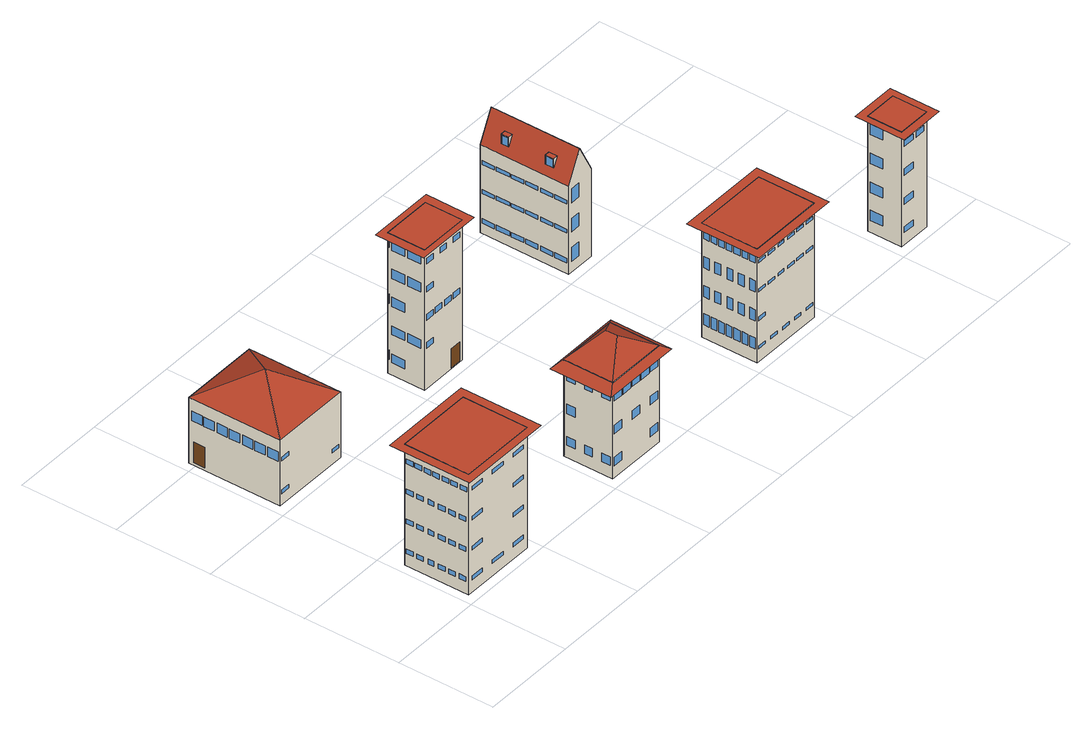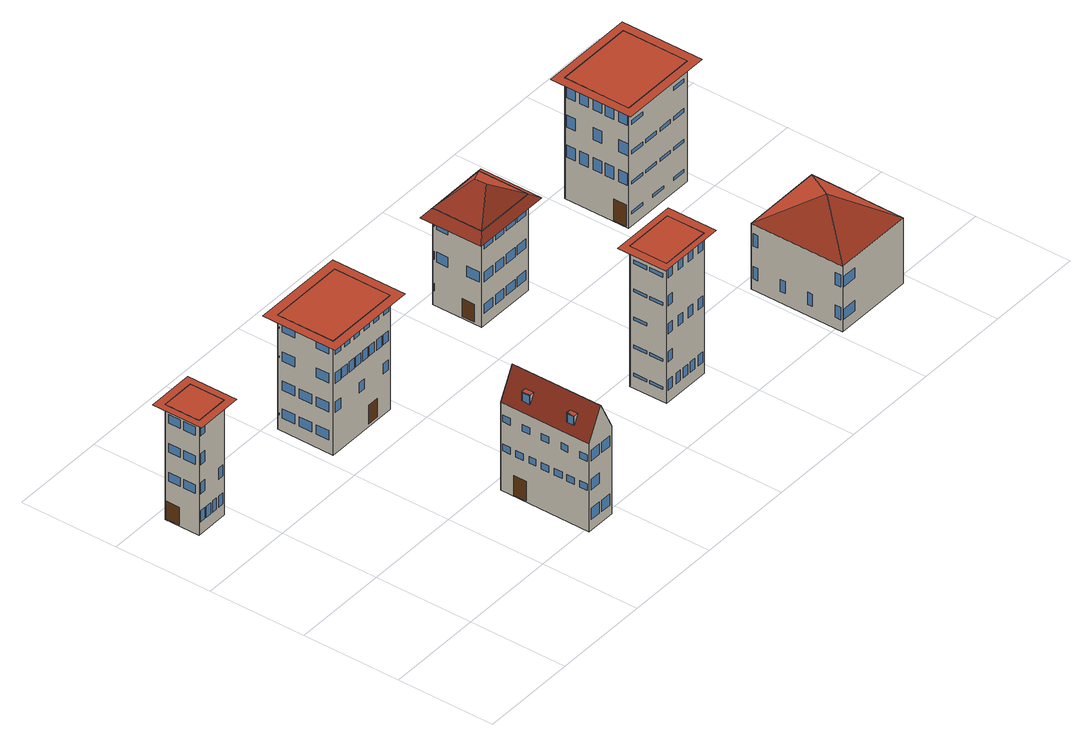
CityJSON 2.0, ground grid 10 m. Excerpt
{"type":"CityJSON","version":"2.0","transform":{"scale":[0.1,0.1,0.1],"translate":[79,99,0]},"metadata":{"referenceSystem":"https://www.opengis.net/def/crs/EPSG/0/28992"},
"CityObjects":{
"building1":{"type":"Building","attributes":{"roofType":"Flat","yearOfConstruction":1968,"function":"Industrial","storeysAboveGround":4},"geometry":[{"type":"MultiSurface","lod":"3","boundaries":[[[0,1,2,3]],[[4,5,6,7]],[[2,4,7,3],[8,9,10,11],[12,13,14,15],[16,17,18,19],[20,21,22,23],[24,25,26,27],[28,29,30,31],[32,33,34,35],[36,37,38,39],[40,41,42,43],[44,45,46,47]],[[10,9,8,11]],[[14,13,12,15]],[[18,17,16,19]],[[22,21,20,23]],[[26,25,24,27]],[[30,29,28,31]],[[34,33,32,35]],[[38,37,36,39]],[[42,41,40,43]],[[46,45,44,47]],[[1,5,4,2],[48,49,50,51],[52,53,54,55],[56,57,58,59],[60,61,62,63],[64,65,66,67],[68,69,70,71],[72,73,74,75],[76,77,78,79],[80,81,82,83],[84,85,86,87],[88,89,90,91],[92,93,94,95],[96,97,98,99],[100,101,102,103]],[[50,49,48,51]],[[54,53,52,55]],[[58,57,56,59]],[[62,61,60,63]],[[66,65,64,67]],[[70,69,68,71]],[[74,73,72,75]],[[78,77,76,79]],[[82,81,80,83]],[[86,85,84,87]],[[90,89,88,91]],[[94,93,92,95]],[[98,97,96,99]],[[102,101,100,103]],[[0,6,5,1],[104,105,106,107],[108,109,110,111],[112,113,114,115],[116,117,118,119],[120,121,122,123],[124,125,126,127],[128,129,130,131],[132,133,134,135],[136,137,138,139],[140,141,142,143],[144,145,146,147],[148,149,150,151],[152,153,154,155]],[[106,105,104,107]],[[110,109,108,111]],[[114,113,112,115]],[[118,117,116,119]],[[122,121,120,123]],[[126,125,124,127]],[[130,129,128,131]],[[134,133,132,135]],[[138,137,136,139]],[[142,141,140,143]],[[146,145,144,147]],[[150,149,148,151]],[[154,153,152,155]],[[3,7,6,0],[156,157,158,159],[160,161,162,163],[164,165,166,167],[168,169,170,171],[172,173,174,175],[176,177,178,179],[180,181,182,183],[184,185,186,187],[188,189,190,191],[192,193,194,195],[196,197,198,199],[200,201,202,203],[204,205,206,207],[208,209,210,211],[212,213,214,215],[216,217,218,219],[220,221,222,223],[224,225,226,227],[228,229,230,231],[232,233,234,235],[236,237,238,239],[240,241,242,243],[244,245,246,247],[248,249,250,251],[252,253,254,255]],[[158,157,156,159]],[[162,161,160,163]],[[166,165,164,167]],[[170,169,168,171]],[[174,173,172,175]],[[178,177,176,179]],[[182,181,180,183]],[[186,185,184,187]],[[190,189,188,191]],[[194,193,192,195]],[[198,197,196,199]],[[202,201,200,203]],[[206,205,204,207]],[[210,209,208,211]],[[214,213,212,215]],[[218,217,216,219]],[[222,221,220,223]],[[226,225,224,227]],[[230,229,228,231]],[[234,233,232,235]],[[238,237,236,239]],[[242,241,240,243]],[[246,245,244,247]],[[250,249,248,251]],[[254,253,252,255]],[[256,257,258,259],[6,5,4,7]]],"semantics":{"surfaces":[{"type":"GroundSurface"},{"type":"RoofSurface"},{"type":"WallSurface"},{"type":"Window"},{"type":"Door"}],"values":[0,1,2,3,3,3,3,3,3,3,3,3,3,2,4,3,3,3,3,3,3,3,3,3,3,3,3,3,2,3,3,3,3,3,3,3,3,3,3,3,3,3,2,3,3,3,3,3,3,3,3,3,3,3,3,3,3,3,3,3,3,3,3,3,3,3,3,3,1]}}]},
"building2":{"type":"Building","attributes":{"roofType":"Pyramidal","yearOfConstruction":1987,"function":"Residential","storeysAboveGround":2},"geometry":[{"type":"MultiSurface","lod":"3","boundaries":[[[260,261,262,263]],[[264,265,266]],[[267,268,266]],[[265,267,266]],[[268,264,266]],[[262,267,265,263],[269,270,271,272],[273,274,275,276],[277,278,279,280]],[[271,270,269,272]],[[275,274,273,276]],[[279,278,277,280]],[[261,268,267,262],[281,282,283,284],[285,286,287,288],[289,290,291,292],[293,294,295,296],[297,298,299,300],[301,302,303,304]],[[283,282,281,284]],[[287,286,285,288]],[[291,290,289,292]],[[295,294,293,296]],[[299,298,297,300]],[[303,302,301,304]],[[260,264,268,261],[305,306,307,308],[309,310,311,312]],[[307,306,305,308]],[[311,310,309,312]],[[263,265,264,260],[313,314,315,316],[317,318,319,320],[321,322,323,324],[325,326,327,328],[329,330,331,332],[333,334,335,336],[337,338,339,340],[341,342,343,344]],[[315,314,313,316]],[[319,318,317,320]],[[323,322,321,324]],[[327,326,325,328]],[[331,330,329,332]],[[335,334,333,336]],[[339,338,337,340]],[[343,342,341,344]]],"semantics":{"surfaces":[{"type":"GroundSurface"},{"type":"RoofSurface"},{"type":"WallSurface"},{"type":"Window"},{"type":"Door"}],"values":[0,1,1,1,1,2,3,3,3,2,3,3,3,3,3,3,2,3,3,2,4,3,3,3,3,3,3,3]}}]},
"building3":{"type":"Building","attributes":{"roofType":"Hipped","yearOfConstruction":1985,"function":"Residential","storeysAboveGround":3},"geometry":[{"type":"MultiSurface","lod":"3","boundaries":[[[345,346,347,348]],[[349,350,351,352]],[[352,353,354,349]],[[351,353,352]],[[354,350,349]],[[347,353,351,348],[355,356,357,358],[359,360,361,362],[363,364,365,366],[367,368,369,370],[371,372,373,374],[375,376,377,378],[379,380,381,382],[383,384,385,386],[387,388,389,390],[391,392,393,394]],[[357,356,355,358]],[[361,360,359,362]],[[365,364,363,366]],[[369,368,367,370]],[[373,372,371,374]],[[377,376,375,378]],[[381,380,379,382]],[[385,384,383,386]],[[389,388,387,390]],[[393,392,391,394]],[[346,354,353,347],[395,396,397,398],[399,400,401,402],[403,404,405,406],[407,408,409,410]],[[397,396,395,398]],[[401,400,399,402]],[[405,404,403,406]],[[409,408,407,410]],[[345,350,354,346],[411,412,413,414],[415,416,417,418],[419,420,421,422],[423,424,425,426],[427,428,429,430],[431,432,433,434],[435,436,437,438],[439,440,441,442],[443,444,445,446],[447,448,449,450],[451,452,453,454],[455,456,457,458]],[[413,412,411,414]],[[417,416,415,418]],[[421,420,419,422]],[[425,424,423,426]],[[429,428,427,430]],[[433,432,431,434]],[[437,436,435,438]],[[441,440,439,442]],[[445,444,443,446]],[[449,448,447,450]],[[453,452,451,454]],[[457,456,455,458]],[[348,351,350,345],[459,460,461,462],[463,464,465,466],[467,468,469,470],[471,472,473,474],[475,476,477,478],[479,480,481,482],[483,484,485,486]],[[461,460,459,462]],[[465,464,463,466]],[[469,468,467,470]],[[473,472,471,474]],[[477,476,475,478]],[[481,480,479,482]],[[485,484,483,486]],[[487,353,351,488]],[[489,354,353,487]],[[350,354,489,490]],[[351,350,490,488]]],"semantics":{"surfaces":[{"type":"GroundSurface"},{"type":"RoofSurface"},{"type":"WallSurface"},{"type":"Window"},{"type":"Door"}],"values":[0,1,1,1,1,2,3,3,3,3,3,3,3,3,3,3,2,4,3,3,3,2,3,3,3,3,3,3,3,3,3,3,3,3,2,3,3,3,3,3,3,3,1,1,1,1]}}]},
"building4":{"type":"Building","attributes":{"roofType":"Flat","yearOfConstruction":1975,"function":"Residential","storeysAboveGround":5},"geometry":[{"type":"MultiSurface","lod":"3","boundaries":[[[491,492,493,494]],[[495,496,497,498]],[[493,495,498,494],[499,500,501,502],[503,504,505,506],[507,508,509,510],[511,512,513,514],[515,516,517,518],[519,520,521,522],[523,524,525,526],[527,528,529,530],[531,532,533,534],[535,536,537,538]],[[501,500,499,502]],[[505,504,503,506]],[[509,508,507,510]],[[513,512,511,514]],[[517,516,515,518]],[[521,520,519,522]],[[525,524,523,526]],[[529,528,527,530]],[[533,532,531,534]],[[537,536,535,538]],[[492,496,495,493],[539,540,541,542],[543,544,545,546],[547,548,549,550],[551,552,553,554],[555,556,557,558],[559,560,561,562],[563,564,565,566],[567,568,569,570],[571,572,573,574]],[[541,540,539,542]],[[545,544,543,546]],[[549,548,547,550]],[[553,552,551,554]],[[557,556,555,558]],[[561,560,559,562]],[[565,564,563,566]],[[569,568,567,570]],[[573,572,571,574]],[[491,497,496,492],[575,576,577,578],[579,580,581,582],[583,584,585,586],[587,588,589,590],[591,592,593,594],[595,596,597,598],[599,600,601,602],[603,604,605,606],[607,608,609,610],[611,612,613,614],[615,616,617,618],[619,620,621,622],[623,624,625,626],[627,628,629,630],[631,632,633,634]],[[577,576,575,578]],[[581,580,579,582]],[[585,584,583,586]],[[589,588,587,590]],[[593,592,591,594]],[[597,596,595,598]],[[601,600,599,602]],[[605,604,603,606]],[[609,608,607,610]],[[613,612,611,614]],[[617,616,615,618]],[[621,620,619,622]],[[625,624,623,626]],[[629,628,627,630]],[[633,632,631,634]],[[494,498,497,491],[635,636,637,638],[639,640,641,642],[643,644,645,646],[647,648,649,650],[651,652,653,654],[655,656,657,658],[659,660,661,662],[663,664,665,666]],[[637,636,635,638]],[[641,640,639,642]],[[645,644,643,646]],[[649,648,647,650]],[[653,652,651,654]],[[657,656,655,658]],[[661,660,659,662]],[[665,664,663,666]],[[667,668,669,670],[497,496,495,498]]],"semantics":{"surfaces":[{"type":"GroundSurface"},{"type":"RoofSurface"},{"type":"WallSurface"},{"type":"Door"},{"type":"Window"}],"values":[0,1,2,3,4,4,4,4,4,4,4,4,4,2,4,4,4,4,4,4,4,4,4,2,4,4,4,4,4,4,4,4,4,4,4,4,4,4,4,2,4,4,4,4,4,4,4,4,1]}}]},
"building5":{"type":"Building","attributes":{"roofType":"Flat","yearOfConstruction":1946,"function":"Residential","storeysAboveGround":4},"geometry":[{"type":"MultiSurface","lod":"3","boundaries":[[[671,672,673,674]],[[675,676,677,678]],[[673,675,678,674],[679,680,681,682],[683,684,685,686],[687,688,689,690],[691,692,693,694],[695,696,697,698],[699,700,701,702],[703,704,705,706],[707,708,709,710],[711,712,713,714],[715,716,717,718],[719,720,721,722],[723,724,725,726],[727,728,729,730],[731,732,733,734],[735,736,737,738],[739,740,741,742],[743,744,745,746],[747,748,749,750]],[[681,680,679,682]],[[685,684,683,686]],[[689,688,687,690]],[[693,692,691,694]],[[697,696,695,698]],[[701,700,699,702]],[[705,704,703,706]],[[709,708,707,710]],[[713,712,711,714]],[[717,716,715,718]],[[721,720,719,722]],[[725,724,723,726]],[[729,728,727,730]],[[733,732,731,734]],[[737,736,735,738]],[[741,740,739,742]],[[745,744,743,746]],[[749,748,747,750]],[[672,676,675,673],[751,752,753,754],[755,756,757,758],[759,760,761,762],[763,764,765,766],[767,768,769,770],[771,772,773,774],[775,776,777,778],[779,780,781,782],[783,784,785,786],[787,788,789,790]],[[753,752,751,754]],[[757,756,755,758]],[[761,760,759,762]],[[765,764,763,766]],[[769,768,767,770]],[[773,772,771,774]],[[777,776,775,778]],[[781,780,779,782]],[[785,784,783,786]],[[789,788,787,790]],[[671,677,676,672],[791,792,793,794],[795,796,797,798],[799,800,801,802],[803,804,805,806],[807,808,809,810],[811,812,813,814],[815,816,817,818],[819,820,821,822],[823,824,825,826],[827,828,829,830],[831,832,833,834],[835,836,837,838],[839,840,841,842],[843,844,845,846],[847,848,849,850],[851,852,853,854],[855,856,857,858],[859,860,861,862]],[[793,792,791,794]],[[797,796,795,798]],[[801,800,799,802]],[[805,804,803,806]],[[809,808,807,810]],[[813,812,811,814]],[[817,816,815,818]],[[821,820,819,822]],[[825,824,823,826]],[[829,828,827,830]],[[833,832,831,834]],[[837,836,835,838]],[[841,840,839,842]],[[845,844,843,846]],[[849,848,847,850]],[[853,852,851,854]],[[857,856,855,858]],[[861,860,859,862]],[[674,678,677,671],[863,864,865,866],[867,868,869,870],[871,872,873,874],[875,876,877,878],[879,880,881,882],[883,884,885,886],[887,888,889,890],[891,892,893,894],[895,896,897,898],[899,900,901,902],[903,904,905,906],[907,908,909,910],[911,912,913,914],[915,916,917,918],[919,920,921,922],[923,924,925,926],[927,928,929,930],[931,932,933,934],[935,936,937,938],[939,940,941,942],[943,944,945,946],[947,948,949,950],[951,952,953,954],[955,956,957,958]],[[865,864,863,866]],[[869,868,867,870]],[[873,872,871,874]],[[877,876,875,878]],[[881,880,879,882]],[[885,884,883,886]],[[889,888,887,890]],[[893,892,891,894]],[[897,896,895,898]],[[901,900,899,902]],[[905,904,903,906]],[[909,908,907,910]],[[913,912,911,914]],[[917,916,915,918]],[[921,920,919,922]],[[925,924,923,926]],[[929,928,927,930]],[[933,932,931,934]],[[937,936,935,938]],[[941,940,939,942]],[[945,944,943,946]],[[949,948,947,950]],[[953,952,951,954]],[[957,956,955,958]],[[959,960,961,962],[677,676,675,678]]],"semantics":{"surfaces":[{"type":"GroundSurface"},{"type":"RoofSurface"},{"type":"WallSurface"},{"type":"Window"},{"type":"Door"}],"values":[0,1,2,3,3,3,3,3,3,3,3,3,3,3,3,3,3,3,3,3,3,2,3,3,3,3,3,3,3,3,3,3,2,4,3,3,3,3,3,3,3,3,3,3,3,3,3,3,3,3,3,2,3,3,3,3,3,3,3,3,3,3,3,3,3,3,3,3,3,3,3,3,3,3,3,3,1]}}]},
"building6":{"type":"Building","attributes":{"roofType":"Gabled","yearOfConstruction":1952,"function":"Industrial","storeysAboveGround":3},"children":["building6-1","building6-2","building6-3","building6-4"],"geometry":[{"type":"MultiSurface","lod":"3","boundaries":[[[963,964,965,966]],[[967,968,969,970],[971,972,973,974],[975,976,977,978]],[[970,979,980,967],[981,982,983,984],[985,986,987,988]],[[966,965,979,970,969],[989,990,991,992],[993,994,995,996],[997,998,999,1000]],[[991,990,989,992]],[[995,994,993,996]],[[999,998,997,1000]],[[964,980,979,965],[1001,1002,1003,1004],[1005,1006,1007,1008],[1009,1010,1011,1012],[1013,1014,1015,1016],[1017,1018,1019,1020],[1021,1022,1023,1024],[1025,1026,1027,1028],[1029,1030,1031,1032],[1033,1034,1035,1036],[1037,1038,1039,1040],[1041,1042,1043,1044],[1045,1046,1047,1048],[1049,1050,1051,1052]],[[1003,1002,1001,1004]],[[1007,1006,1005,1008]],[[1011,1010,1009,1012]],[[1015,1014,1013,1016]],[[1019,1018,1017,1020]],[[1023,1022,1021,1024]],[[1027,1026,1025,1028]],[[1031,1030,1029,1032]],[[1035,1034,1033,1036]],[[1039,1038,1037,1040]],[[1043,1042,1041,1044]],[[1047,1046,1045,1048]],[[1051,1050,1049,1052]],[[964,963,968,967,980],[1053,1054,1055,1056],[1057,1058,1059,1060],[1061,1062,1063,1064],[1065,1066,1067,1068],[1069,1070,1071,1072]],[[1055,1054,1053,1056]],[[1059,1058,1057,1060]],[[1063,1062,1061,1064]],[[1067,1066,1065,1068]],[[1071,1070,1069,1072]],[[963,966,969,968],[1073,1074,1075,1076],[1077,1078,1079,1080],[1081,1082,1083,1084],[1085,1086,1087,1088],[1089,1090,1091,1092],[1093,1094,1095,1096],[1097,1098,1099,1100],[1101,1102,1103,1104],[1105,1106,1107,1108],[1109,1110,1111,1112],[1113,1114,1115,1116],[1117,1118,1119,1120],[1121,1122,1123,1124],[1125,1126,1127,1128],[1129,1130,1131,1132],[1133,1134,1135,1136],[1137,1138,1139,1140],[1141,1142,1143,1144]],[[1075,1074,1073,1076]],[[1079,1078,1077,1080]],[[1083,1082,1081,1084]],[[1087,1086,1085,1088]],[[1091,1090,1089,1092]],[[1095,1094,1093,1096]],[[1099,1098,1097,1100]],[[1103,1102,1101,1104]],[[1107,1106,1105,1108]],[[1111,1110,1109,1112]],[[1115,1114,1113,1116]],[[1119,1118,1117,1120]],[[1123,1122,1121,1124]],[[1127,1126,1125,1128]],[[1131,1130,1129,1132]],[[1135,1134,1133,1136]],[[1139,1138,1137,1140]],[[1143,1142,1141,1144]]],"semantics":{"surfaces":[{"type":"GroundSurface"},{"type":"RoofSurface"},{"type":"WallSurface"},{"type":"Window"},{"type":"Door"}],"values":[0,1,1,2,3,3,3,2,4,3,3,3,3,3,3,3,3,3,3,3,3,2,3,3,3,3,3,2,3,3,3,3,3,3,3,3,3,3,3,3,3,3,3,3,3,3]}}]},
"building6-1":{"type":"BuildingInstallation","parents":["building6"],"geometry":[{"type":"MultiSurface","lod":"3","boundaries":[[[983,1145,984]],[[1145,1146,981,984]],[[982,981,1146]],[[983,982,1146,1145],[1147,1148,1149,1150]],[[1149,1148,1147,1150]]],"semantics":{"surfaces":[{"type":"WallSurface"},{"type":"RoofSurface"},{"type":"Window"}],"values":[0,1,0,0,2]}}]},
"building6-2":{"type":"BuildingInstallation","parents":["building6"],"geometry":[{"type":"MultiSurface","lod":"3","boundaries":[[[973,1151,974]],[[1151,1152,971,974]],[[972,971,1152]],[[973,972,1152,1151],[1153,1154,1155,1156]],[[1155,1154,1153,1156]]],"semantics":{"surfaces":[{"type":"WallSurface"},{"type":"RoofSurface"},{"type":"Window"}],"values":[0,1,0,0,2]}}]},
"building6-3":{"type":"BuildingInstallation","parents":["building6"],"geometry":[{"type":"MultiSurface","lod":"3","boundaries":[[[987,1157,988]],[[1157,1158,985,988]],[[986,985,1158]],[[987,986,1158,1157],[1159,1160,1161,1162]],[[1161,1160,1159,1162]]],"semantics":{"surfaces":[{"type":"WallSurface"},{"type":"RoofSurface"},{"type":"Window"}],"values":[0,1,0,0,2]}}]},
"building6-4":{"type":"BuildingInstallation","parents":["building6"],"geometry":[{"type":"MultiSurface","lod":"3","boundaries":[[[977,1163,978]],[[1163,1164,975,978]],[[976,975,1164]],[[977,976,1164,1163],[1165,1166,1167,1168]],[[1167,1166,1165,1168]]],"semantics":{"surfaces":[{"type":"WallSurface"},{"type":"RoofSurface"},{"type":"Window"}],"values":[0,1,0,0,2]}}]},
"building7":{"type":"Building","attributes":{"roofType":"Flat","yearOfConstruction":1956,"function":"Residential","storeysAboveGround":4},"geometry":[{"type":"MultiSurface","lod":"3","boundaries":[[[1169,1170,1171,1172]],[[1173,1174,1175,1176]],[[1171,1173,1176,1172],[1177,1178,1179,1180],[1181,1182,1183,1184],[1185,1186,1187,1188],[1189,1190,1191,1192],[1193,1194,1195,1196]],[[1179,1178,1177,1180]],[[1183,1182,1181,1184]],[[1187,1186,1185,1188]],[[1191,1190,1189,1192]],[[1195,1194,1193,1196]],[[1170,1174,1173,1171],[1197,1198,1199,1200],[1201,1202,1203,1204],[1205,1206,1207,1208],[1209,1210,1211,1212],[1213,1214,1215,1216],[1217,1218,1219,1220],[1221,1222,1223,1224]],[[1199,1198,1197,1200]],[[1203,1202,1201,1204]],[[1207,1206,1205,1208]],[[1211,1210,1209,1212]],[[1215,1214,1213,1216]],[[1219,1218,1217,1220]],[[1223,1222,1221,1224]],[[1169,1175,1174,1170],[1225,1226,1227,1228],[1229,1230,1231,1232],[1233,1234,1235,1236],[1237,1238,1239,1240],[1241,1242,1243,1244],[1245,1246,1247,1248],[1249,1250,1251,1252],[1253,1254,1255,1256]],[[1227,1226,1225,1228]],[[1231,1230,1229,1232]],[[1235,1234,1233,1236]],[[1239,1238,1237,1240]],[[1243,1242,1241,1244]],[[1247,1246,1245,1248]],[[1251,1250,1249,1252]],[[1255,1254,1253,1256]],[[1172,1176,1175,1169],[1257,1258,1259,1260],[1261,1262,1263,1264],[1265,1266,1267,1268],[1269,1270,1271,1272]],[[1259,1258,1257,1260]],[[1263,1262,1261,1264]],[[1267,1266,1265,1268]],[[1271,1270,1269,1272]],[[1273,1274,1275,1276],[1175,1174,1173,1176]]],"semantics":{"surfaces":[{"type":"GroundSurface"},{"type":"RoofSurface"},{"type":"WallSurface"},{"type":"Window"},{"type":"Door"}],"values":[0,1,2,3,3,3,3,3,2,4,3,3,3,3,3,3,2,3,3,3,3,3,3,3,3,2,3,3,3,3,1]}}]}
},
"vertices":[
[10,78,0],[91,78,0],[91,10,0],[10,10,0],[91,10,129],[91,78,129],[10,78,129],[10,10,129],[15,10,17],[29,10,17],[29,10,13],[15,10,13],[43,10,17],[58,10,17],[58,10,13],[43,10,13],[72,10,17],[86,10,17],[86,10,13],[72,10,13],[15,10,49],[29,10,49],[29,10,45],[15,10,45],[72,10,49],[86,10,49],[86,10,45],[72,10,45],[15,10,81],[29,10,81],[29,10,77],[15,10,77],[72,10,81],[86,10,81],[86,10,77],[72,10,77],[15,10,113],[29,10,113],[29,10,109],[15,10,109],[43,10,113],[58,10,113],[58,10,109],[43,10,109],[72,10,113],[86,10,113],[86,10,109],[72,10,109],[91,62,24],[91,75,24],[91,75,1],[91,62,1],[91,12,58],[91,21,58],[91,21,45],[91,12,45],[91,26,58],[91,35,58],[91,35,45],[91,26,45],[91,40,58],[91,49,58],[91,49,45],[91,40,45],[91,53,58],[91,62,58],[91,62,45],[91,53,45],[91,67,58],[91,76,58],[91,76,45],[91,67,45],[91,12,90],[91,21,90],[91,21,77],[91,12,77],[91,40,90],[91,49,90],[91,49,77],[91,40,77],[91,67,90],[91,77,90],[91,77,77],[91,67,77],[91,12,122],[91,21,122],[91,21,109],[91,12,109],[91,26,122],[91,35,122],[91,35,109],[91,26,109],[91,40,122],[91,49,122],[91,49,109],[91,40,109],[91,53,122],[91,62,122],[91,62,109],[91,53,109],[91,67,122],[91,76,122],[91,76,109],[91,67,109],[87,78,16],[72,78,16],[72,78,13],[87,78,13],[58,78,16],[43,78,16],[43,78,13],[58,78,13],[29,78,16],[15,78,16],[15,78,13],[29,78,13],[87,78,48],[72,78,48],[72,78,45],[87,78,45],[68,78,48],[53,78,48],[53,78,45],[68,78,45],[48,78,48],[34,78,48],[34,78,45],[48,78,45],[29,78,48],[15,78,48],[15,78,45],[29,78,45],[87,78,81],[72,78,81],[72,78,77],[87,78,77],[68,78,81],[53,78,81],[53,78,77],[68,78,77],[48,78,81],[34,78,81],[34,78,77],[48,78,77],[29,78,81],[15,78,81],[15,78,77],[29,78,77],[87,78,113],[72,78,113],[72,78,109],[87,78,109],[29,78,113],[15,78,113],[15,78,109],[29,78,109],[10,76,18],[10,69,18],[10,69,13],[10,76,13],[10,65,18],[10,58,18],[10,58,13],[10,65,13],[10,53,18],[10,47,18],[10,47,13],[10,53,13],[10,42,18],[10,35,18],[10,35,13],[10,42,13],[10,31,18],[10,24,18],[10,24,13],[10,31,13],[10,20,18],[10,13,18],[10,13,13],[10,20,13],[10,76,50],[10,69,50],[10,69,45],[10,76,45],[10,65,50],[10,58,50],[10,58,45],[10,65,45],[10,53,50],[10,47,50],[10,47,45],[10,53,45],[10,42,50],[10,35,50],[10,35,45],[10,42,45],[10,31,50],[10,24,50],[10,24,45],[10,31,45],[10,20,50],[10,13,50],[10,13,45],[10,20,45],[10,76,82],[10,69,82],[10,69,77],[10,76,77],[10,65,82],[10,58,82],[10,58,77],[10,65,77],[10,53,82],[10,47,82],[10,47,77],[10,53,77],[10,42,82],[10,35,82],[10,35,77],[10,42,77],[10,31,82],[10,24,82],[10,24,77],[10,31,77],[10,20,82],[10,13,82],[10,13,77],[10,20,77],[10,76,114],[10,69,114],[10,69,109],[10,76,109],[10,67,114],[10,60,114],[10,60,109],[10,67,109],[10,57,114],[10,50,114],[10,50,109],[10,57,109],[10,48,114],[10,41,114],[10,41,109],[10,48,109],[10,38,114],[10,31,114],[10,31,109],[10,38,109],[10,29,114],[10,22,114],[10,22,109],[10,29,109],[10,19,114],[10,12,114],[10,12,109],[10,19,109],[100,2,129],[100,87,129],[1,87,129],[1,2,129],
[10,307,0],[94,307,0],[94,210,0],[10,210,0],[10,307,70],[10,210,70],[52,258,98],[94,210,70],[94,307,70],[12,210,16],[22,210,16],[22,210,12],[12,210,12],[82,210,16],[91,210,16],[91,210,12],[82,210,12],[12,210,51],[22,210,51],[22,210,47],[12,210,47],[94,212,25],[94,217,25],[94,217,12],[94,212,12],[94,241,25],[94,246,25],[94,246,12],[94,241,12],[94,270,25],[94,275,25],[94,275,12],[94,270,12],[94,299,25],[94,305,25],[94,305,12],[94,299,12],[94,212,60],[94,217,60],[94,217,47],[94,212,47],[94,299,60],[94,305,60],[94,305,47],[94,299,47],[92,307,23],[77,307,23],[77,307,12],[92,307,12],[92,307,58],[77,307,58],[77,307,47],[92,307,47],[10,302,25],[10,290,25],[10,290,3],[10,302,3],[10,304,57],[10,293,57],[10,293,47],[10,304,47],[10,291,57],[10,280,57],[10,280,47],[10,291,47],[10,277,57],[10,266,57],[10,266,47],[10,277,47],[10,264,57],[10,253,57],[10,253,47],[10,264,47],[10,250,57],[10,239,57],[10,239,47],[10,250,47],[10,237,57],[10,226,57],[10,226,47],[10,237,47],[10,223,57],[10,212,57],[10,212,47],[10,223,47],
[210,62,0],[274,62,0],[274,10,0],[210,10,0],[242,42,124],[210,62,103],[210,10,103],[242,30,124],[274,10,103],[274,62,103],[212,10,22],[222,10,22],[222,10,13],[212,10,13],[262,10,22],[272,10,22],[272,10,13],[262,10,13],[212,10,56],[222,10,56],[222,10,47],[212,10,47],[237,10,56],[247,10,56],[247,10,47],[237,10,47],[262,10,56],[272,10,56],[272,10,47],[262,10,47],[212,10,91],[222,10,91],[222,10,82],[212,10,82],[224,10,91],[235,10,91],[235,10,82],[224,10,82],[237,10,91],[247,10,91],[247,10,82],[237,10,82],[249,10,91],[260,10,91],[260,10,82],[249,10,82],[262,10,91],[272,10,91],[272,10,82],[262,10,82],[274,41,21],[274,54,21],[274,54,2],[274,41,2],[274,14,58],[274,26,58],[274,26,47],[274,14,47],[274,46,58],[274,59,58],[274,59,47],[274,46,47],[274,14,92],[274,26,92],[274,26,82],[274,14,82],[271,62,23],[259,62,23],[259,62,13],[271,62,13],[255,62,23],[244,62,23],[244,62,13],[255,62,13],[240,62,23],[228,62,23],[228,62,13],[240,62,13],[225,62,23],[213,62,23],[213,62,13],[225,62,13],[271,62,57],[259,62,57],[259,62,47],[271,62,47],[255,62,57],[244,62,57],[244,62,47],[255,62,47],[240,62,57],[228,62,57],[228,62,47],[240,62,47],[225,62,57],[213,62,57],[213,62,47],[225,62,47],[271,62,91],[259,62,91],[259,62,82],[271,62,82],[255,62,91],[244,62,91],[244,62,82],[255,62,82],[240,62,91],[228,62,91],[228,62,82],[240,62,82],[225,62,91],[213,62,91],[213,62,82],[225,62,82],[210,59,22],[210,50,22],[210,50,13],[210,59,13],[210,40,22],[210,32,22],[210,32,13],[210,40,13],[210,22,22],[210,13,22],[210,13,13],[210,22,13],[210,59,57],[210,50,57],[210,50,47],[210,59,47],[210,59,91],[210,50,91],[210,50,82],[210,59,82],[210,40,91],[210,32,91],[210,32,82],[210,40,82],[210,22,91],[210,13,91],[210,13,82],[210,22,82],[284,4,96],[200,4,96],[284,69,96],[200,69,96],
[210,249,0],[262,249,0],[262,210,0],[210,210,0],[262,210,150],[262,249,150],[210,249,150],[210,210,150],[247,210,21],[259,210,21],[259,210,1],[247,210,1],[213,210,49],[222,210,49],[222,210,43],[213,210,43],[213,210,79],[222,210,79],[222,210,73],[213,210,73],[225,210,79],[234,210,79],[234,210,73],[225,210,73],[238,210,79],[247,210,79],[247,210,73],[238,210,73],[250,210,79],[259,210,79],[259,210,73],[250,210,73],[213,210,109],[222,210,109],[222,210,103],[213,210,103],[213,210,139],[222,210,139],[222,210,133],[213,210,133],[232,210,139],[240,210,139],[240,210,133],[232,210,133],[250,210,139],[259,210,139],[259,210,133],[250,210,133],[262,214,16],[262,228,16],[262,228,13],[262,214,13],[262,231,16],[262,245,16],[262,245,13],[262,231,13],[262,214,46],[262,228,46],[262,228,43],[262,214,43],[262,231,46],[262,245,46],[262,245,43],[262,231,43],[262,214,76],[262,228,76],[262,228,73],[262,214,73],[262,214,106],[262,228,106],[262,228,103],[262,214,103],[262,231,106],[262,245,106],[262,245,103],[262,231,103],[262,214,137],[262,228,137],[262,228,133],[262,214,133],[262,231,137],[262,245,137],[262,245,133],[262,231,133],[260,249,24],[254,249,24],[254,249,13],[260,249,13],[249,249,24],[243,249,24],[243,249,13],[249,249,13],[239,249,24],[233,249,24],[233,249,13],[239,249,13],[229,249,24],[223,249,24],[223,249,13],[229,249,13],[218,249,24],[212,249,24],[212,249,13],[218,249,13],[260,249,54],[254,249,54],[254,249,43],[260,249,43],[260,249,84],[254,249,84],[254,249,73],[260,249,73],[246,249,84],[240,249,84],[240,249,73],[246,249,73],[232,249,84],[226,249,84],[226,249,73],[232,249,73],[218,249,84],[212,249,84],[212,249,73],[218,249,73],[260,249,114],[254,249,114],[254,249,103],[260,249,103],[260,249,144],[254,249,144],[254,249,133],[260,249,133],[246,249,144],[240,249,144],[240,249,133],[246,249,133],[232,249,144],[226,249,144],[226,249,133],[232,249,133],[218,249,144],[212,249,144],[212,249,133],[218,249,133],[210,245,22],[210,231,22],[210,231,13],[210,245,13],[210,245,52],[210,231,52],[210,231,43],[210,245,43],[210,228,52],[210,214,52],[210,214,43],[210,228,43],[210,245,83],[210,231,83],[210,231,73],[210,245,73],[210,245,113],[210,231,113],[210,231,103],[210,245,103],[210,228,113],[210,214,113],[210,214,103],[210,228,103],[210,245,143],[210,231,143],[210,231,133],[210,245,133],[210,228,143],[210,214,143],[210,214,133],[210,228,133],[271,204,150],[271,255,150],[201,255,150],[201,204,150],
[410,69,0],[489,69,0],[489,10,0],[410,10,0],[489,10,122],[489,69,122],[410,69,122],[410,10,122],[412,10,17],[421,10,17],[421,10,14],[412,10,14],[429,10,17],[438,10,17],[438,10,14],[429,10,14],[445,10,17],[454,10,17],[454,10,14],[445,10,14],[462,10,17],[470,10,17],[470,10,14],[462,10,14],[478,10,17],[487,10,17],[487,10,14],[478,10,14],[412,10,48],[421,10,48],[421,10,44],[412,10,44],[412,10,78],[421,10,78],[421,10,75],[412,10,75],[425,10,78],[434,10,78],[434,10,75],[425,10,75],[439,10,78],[447,10,78],[447,10,75],[439,10,75],[452,10,78],[461,10,78],[461,10,75],[452,10,75],[465,10,78],[474,10,78],[474,10,75],[465,10,75],[478,10,78],[487,10,78],[487,10,75],[478,10,75],[412,10,109],[421,10,109],[421,10,106],[412,10,106],[425,10,109],[434,10,109],[434,10,106],[425,10,106],[439,10,109],[447,10,109],[447,10,106],[439,10,106],[452,10,109],[461,10,109],[461,10,106],[452,10,106],[465,10,109],[474,10,109],[474,10,106],[465,10,106],[478,10,109],[487,10,109],[487,10,106],[478,10,106],[489,15,24],[489,28,24],[489,28,14],[489,15,14],[489,33,24],[489,46,24],[489,46,14],[489,33,14],[489,51,24],[489,64,24],[489,64,14],[489,51,14],[489,15,54],[489,28,54],[489,28,44],[489,15,44],[489,33,54],[489,46,54],[489,46,44],[489,33,44],[489,51,54],[489,64,54],[489,64,44],[489,51,44],[489,15,85],[489,28,85],[489,28,75],[489,15,75],[489,51,85],[489,64,85],[489,64,75],[489,51,75],[489,15,115],[489,28,115],[489,28,106],[489,15,106],[489,51,115],[489,64,115],[489,64,106],[489,51,106],[440,69,23],[428,69,23],[428,69,3],[440,69,3],[486,69,55],[479,69,55],[479,69,44],[486,69,44],[453,69,55],[446,69,55],[446,69,44],[453,69,44],[420,69,55],[413,69,55],[413,69,44],[420,69,44],[486,69,86],[479,69,86],[479,69,75],[486,69,75],[477,69,86],[470,69,86],[470,69,75],[477,69,75],[467,69,86],[460,69,86],[460,69,75],[467,69,75],[458,69,86],[451,69,86],[451,69,75],[458,69,75],[448,69,86],[441,69,86],[441,69,75],[448,69,75],[439,69,86],[432,69,86],[432,69,75],[439,69,75],[429,69,86],[422,69,86],[422,69,75],[429,69,75],[420,69,86],[413,69,86],[413,69,75],[420,69,75],[486,69,116],[479,69,116],[479,69,106],[486,69,106],[473,69,116],[466,69,116],[466,69,106],[473,69,106],[460,69,116],[453,69,116],[453,69,106],[460,69,106],[446,69,116],[439,69,116],[439,69,106],[446,69,106],[433,69,116],[426,69,116],[426,69,106],[433,69,106],[419,69,116],[412,69,116],[412,69,106],[419,69,106],[410,67,26],[410,61,26],[410,61,14],[410,67,14],[410,59,26],[410,53,26],[410,53,14],[410,59,14],[410,51,26],[410,45,26],[410,45,14],[410,51,14],[410,43,26],[410,37,26],[410,37,14],[410,43,14],[410,35,26],[410,28,26],[410,28,14],[410,35,14],[410,26,26],[410,20,26],[410,20,14],[410,26,14],[410,18,26],[410,12,26],[410,12,14],[410,18,14],[410,67,56],[410,61,56],[410,61,44],[410,67,44],[410,55,56],[410,49,56],[410,49,44],[410,55,44],[410,42,56],[410,36,56],[410,36,44],[410,42,44],[410,30,56],[410,24,56],[410,24,44],[410,30,44],[410,18,56],[410,12,56],[410,12,44],[410,18,44],[410,67,87],[410,61,87],[410,61,75],[410,67,75],[410,55,87],[410,49,87],[410,49,75],[410,55,75],[410,42,87],[410,36,87],[410,36,75],[410,42,75],[410,30,87],[410,24,87],[410,24,75],[410,30,75],[410,18,87],[410,12,87],[410,12,75],[410,18,75],[410,67,118],[410,61,118],[410,61,106],[410,67,106],[410,59,118],[410,53,118],[410,53,106],[410,59,106],[410,51,118],[410,45,118],[410,45,106],[410,51,106],[410,43,118],[410,37,118],[410,37,106],[410,43,106],[410,35,118],[410,28,118],[410,28,106],[410,35,106],[410,26,118],[410,20,118],[410,20,106],[410,26,106],[410,18,118],[410,12,118],[410,12,106],[410,18,106],[498,1,122],[498,78,122],[401,78,122],[401,1,122],
[410,304,0],[441,304,0],[441,210,0],[410,210,0],[425,304,125],[410,304,94],[410,210,94],[425,210,125],[419,277,112],[414,277,102],[414,285,102],[419,285,112],[419,229,112],[414,229,102],[414,238,102],[419,238,112],[441,210,94],[441,304,94],[432,238,112],[437,238,102],[437,229,102],[432,229,112],[432,285,112],[437,285,102],[437,277,102],[432,277,112],[414,210,26],[424,210,26],[424,210,11],[414,210,11],[414,210,57],[424,210,57],[424,210,43],[414,210,43],[414,210,89],[424,210,89],[424,210,74],[414,210,74],[441,224,22],[441,237,22],[441,237,1],[441,224,1],[441,212,50],[441,220,50],[441,220,43],[441,212,43],[441,226,50],[441,234,50],[441,234,43],[441,226,43],[441,240,50],[441,247,50],[441,247,43],[441,240,43],[441,253,50],[441,261,50],[441,261,43],[441,253,43],[441,267,50],[441,275,50],[441,275,43],[441,267,43],[441,280,50],[441,288,50],[441,288,43],[441,280,43],[441,294,50],[441,302,50],[441,302,43],[441,294,43],[441,212,81],[441,220,81],[441,220,74],[441,212,74],[441,233,81],[441,241,81],[441,241,74],[441,233,74],[441,253,81],[441,261,81],[441,261,74],[441,253,74],[441,274,81],[441,281,81],[441,281,74],[441,274,74],[441,294,81],[441,302,81],[441,302,74],[441,294,74],[438,304,23],[427,304,23],[427,304,11],[438,304,11],[424,304,23],[413,304,23],[413,304,11],[424,304,11],[438,304,54],[427,304,54],[427,304,43],[438,304,43],[438,304,85],[427,304,85],[427,304,74],[438,304,74],[424,304,85],[413,304,85],[413,304,74],[424,304,74],[410,302,16],[410,289,16],[410,289,11],[410,302,11],[410,287,16],[410,273,16],[410,273,11],[410,287,11],[410,271,16],[410,258,16],[410,258,11],[410,271,11],[410,256,16],[410,243,16],[410,243,11],[410,256,11],[410,240,16],[410,227,16],[410,227,11],[410,240,11],[410,225,16],[410,212,16],[410,212,11],[410,225,11],[410,302,47],[410,289,47],[410,289,43],[410,302,43],[410,287,47],[410,273,47],[410,273,43],[410,287,43],[410,271,47],[410,258,47],[410,258,43],[410,271,43],[410,256,47],[410,243,47],[410,243,43],[410,256,43],[410,240,47],[410,227,47],[410,227,43],[410,240,43],[410,225,47],[410,212,47],[410,212,43],[410,225,43],[410,302,78],[410,289,78],[410,289,74],[410,302,74],[410,287,78],[410,273,78],[410,273,74],[410,287,74],[410,271,78],[410,258,78],[410,258,74],[410,271,74],[410,256,78],[410,243,78],[410,243,74],[410,256,74],[410,240,78],[410,227,78],[410,227,74],[410,240,74],[410,225,78],[410,212,78],[410,212,74],[410,225,74],
[437,229,112],[437,238,112],[437,237,111],[437,237,102],[437,230,102],[437,230,111],
[414,285,112],[414,277,112],[414,278,111],[414,278,102],[414,284,102],[414,284,111],
[437,277,112],[437,285,112],[437,284,111],[437,284,102],[437,278,102],[437,278,111],
[414,238,112],[414,229,112],[414,230,111],[414,230,102],[414,237,102],[414,237,111],
[610,46,0],[645,46,0],[645,10,0],[610,10,0],[645,10,123],[645,46,123],[610,46,123],[610,10,123],[614,10,19],[626,10,19],[626,10,13],[614,10,13],[614,10,50],[626,10,50],[626,10,43],[614,10,43],[614,10,81],[626,10,81],[626,10,74],[614,10,74],[614,10,111],[626,10,111],[626,10,105],[614,10,105],[630,10,111],[641,10,111],[641,10,105],[630,10,105],[645,11,20],[645,25,20],[645,25,1],[645,11,1],[645,14,52],[645,26,52],[645,26,43],[645,14,43],[645,30,52],[645,42,52],[645,42,43],[645,30,43],[645,14,83],[645,26,83],[645,26,74],[645,14,74],[645,30,83],[645,42,83],[645,42,74],[645,30,74],[645,14,114],[645,26,114],[645,26,105],[645,14,105],[645,30,114],[645,42,114],[645,42,105],[645,30,105],[643,46,25],[637,46,25],[637,46,13],[643,46,13],[635,46,25],[629,46,25],[629,46,13],[635,46,13],[626,46,25],[621,46,25],[621,46,13],[626,46,13],[618,46,25],[612,46,25],[612,46,13],[618,46,13],[643,46,55],[637,46,55],[637,46,43],[643,46,43],[618,46,55],[612,46,55],[612,46,43],[618,46,43],[643,46,86],[637,46,86],[637,46,74],[643,46,74],[643,46,117],[637,46,117],[637,46,105],[643,46,105],[610,43,24],[610,30,24],[610,30,13],[610,43,13],[610,43,54],[610,30,54],[610,30,43],[610,43,43],[610,43,85],[610,30,85],[610,30,74],[610,43,74],[610,43,116],[610,30,116],[610,30,105],[610,43,105],[652,2,123],[652,54,123],[603,54,123],[603,2,123]
]}
